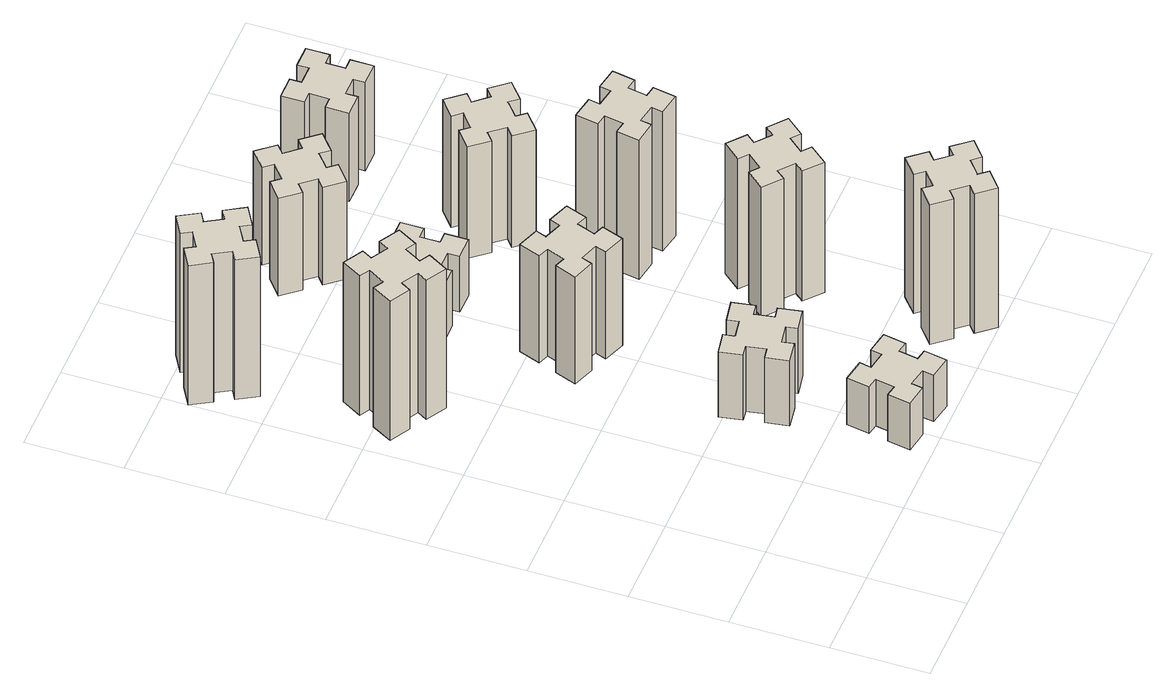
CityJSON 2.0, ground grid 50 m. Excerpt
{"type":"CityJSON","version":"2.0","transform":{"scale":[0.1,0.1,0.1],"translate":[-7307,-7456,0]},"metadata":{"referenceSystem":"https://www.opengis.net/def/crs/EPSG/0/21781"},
"CityObjects":{
"building1":{"type":"Building","attributes":{"class":"1000","function":"1000","usage":"1000","yearOfConstruction":2016,"roofType":"1000","measuredHeight":90,"storeysAboveGround":30,"storeysBelowGround":0},"geometry":[{"type":"Solid","lod":"1","boundaries":[[[[0,1,2,3,4,5,6,7,8,9,10,11,12,13,14,15,16,17,18,19]],[[17,16,20,21]],[[16,15,22,20]],[[15,14,23,22]],[[14,13,24,23]],[[13,12,25,24]],[[12,11,26,25]],[[11,10,27,26]],[[10,9,28,27]],[[9,8,29,28]],[[8,7,30,29]],[[7,6,31,30]],[[6,5,32,31]],[[5,4,33,32]],[[4,3,34,33]],[[3,2,35,34]],[[2,1,36,35]],[[1,0,37,36]],[[0,19,38,37]],[[19,18,39,38]],[[18,17,21,39]],[[24,25,26,27,28,29,30,31,32,33,34,35,36,37,38,39,21,20,22,23]]]]}]},
"building2":{"type":"Building","attributes":{"class":"1000","function":"1000","usage":"1000","yearOfConstruction":2016,"roofType":"1000","measuredHeight":30,"storeysAboveGround":30,"storeysBelowGround":0},"geometry":[{"type":"Solid","lod":"1","boundaries":[[[[40,41,42,43,44,45,46,47,48,49,50,51,52,53,54,55,56,57,58,59]],[[57,56,60,61]],[[56,55,62,60]],[[55,54,63,62]],[[54,53,64,63]],[[53,52,65,64]],[[52,51,66,65]],[[51,50,67,66]],[[50,49,68,67]],[[49,48,69,68]],[[48,47,70,69]],[[47,46,71,70]],[[46,45,72,71]],[[45,44,73,72]],[[44,43,74,73]],[[43,42,75,74]],[[42,41,76,75]],[[41,40,77,76]],[[40,59,78,77]],[[59,58,79,78]],[[58,57,61,79]],[[64,65,66,67,68,69,70,71,72,73,74,75,76,77,78,79,61,60,62,63]]]]}]},
"building3":{"type":"Building","attributes":{"class":"1000","function":"1000","usage":"1000","yearOfConstruction":2016,"roofType":"1000","measuredHeight":90,"storeysAboveGround":30,"storeysBelowGround":0},"geometry":[{"type":"Solid","lod":"1","boundaries":[[[[80,81,82,83,84,85,86,87,88,89,90,91,92,93,94,95,96,97,98,99]],[[97,96,100,101]],[[96,95,102,100]],[[95,94,103,102]],[[94,93,104,103]],[[93,92,105,104]],[[92,91,106,105]],[[91,90,107,106]],[[90,89,108,107]],[[89,88,109,108]],[[88,87,110,109]],[[87,86,111,110]],[[86,85,112,111]],[[85,84,113,112]],[[84,83,114,113]],[[83,82,115,114]],[[82,81,116,115]],[[81,80,117,116]],[[80,99,118,117]],[[99,98,119,118]],[[98,97,101,119]],[[104,105,106,107,108,109,110,111,112,113,114,115,116,117,118,119,101,100,102,103]]]]}]},
"building4":{"type":"Building","attributes":{"class":"1000","function":"1000","usage":"1000","yearOfConstruction":2016,"roofType":"1000","measuredHeight":42,"storeysAboveGround":30,"storeysBelowGround":0},"geometry":[{"type":"Solid","lod":"1","boundaries":[[[[120,121,122,123,124,125,126,127,128,129,130,131,132,133,134,135,136,137,138,139]],[[137,136,140,141]],[[136,135,142,140]],[[135,134,143,142]],[[134,133,144,143]],[[133,132,145,144]],[[132,131,146,145]],[[131,130,147,146]],[[130,129,148,147]],[[129,128,149,148]],[[128,127,150,149]],[[127,126,151,150]],[[126,125,152,151]],[[125,124,153,152]],[[124,123,154,153]],[[123,122,155,154]],[[122,121,156,155]],[[121,120,157,156]],[[120,139,158,157]],[[139,138,159,158]],[[138,137,141,159]],[[144,145,146,147,148,149,150,151,152,153,154,155,156,157,158,159,141,140,142,143]]]]}]},
"building5":{"type":"Building","attributes":{"class":"1000","function":"1000","usage":"1000","yearOfConstruction":2016,"roofType":"1000","measuredHeight":69,"storeysAboveGround":30,"storeysBelowGround":0},"geometry":[{"type":"Solid","lod":"1","boundaries":[[[[160,161,162,163,164,165,166,167,168,169,170,171,172,173,174,175,176,177,178,179]],[[177,176,180,181]],[[176,175,182,180]],[[175,174,183,182]],[[174,173,184,183]],[[173,172,185,184]],[[172,171,186,185]],[[171,170,187,186]],[[170,169,188,187]],[[169,168,189,188]],[[168,167,190,189]],[[167,166,191,190]],[[166,165,192,191]],[[165,164,193,192]],[[164,163,194,193]],[[163,162,195,194]],[[162,161,196,195]],[[161,160,197,196]],[[160,179,198,197]],[[179,178,199,198]],[[178,177,181,199]],[[184,185,186,187,188,189,190,191,192,193,194,195,196,197,198,199,181,180,182,183]]]]}]},
"building6":{"type":"Building","attributes":{"class":"1000","function":"1000","usage":"1000","yearOfConstruction":2016,"roofType":"1000","measuredHeight":36,"storeysAboveGround":30,"storeysBelowGround":0},"geometry":[{"type":"Solid","lod":"1","boundaries":[[[[200,201,202,203,204,205,206,207,208,209,210,211,212,213,214,215,216,217,218,219]],[[217,216,220,221]],[[216,215,222,220]],[[215,214,223,222]],[[214,213,224,223]],[[213,212,225,224]],[[212,211,226,225]],[[211,210,227,226]],[[210,209,228,227]],[[209,208,229,228]],[[208,207,230,229]],[[207,206,231,230]],[[206,205,232,231]],[[205,204,233,232]],[[204,203,234,233]],[[203,202,235,234]],[[202,201,236,235]],[[201,200,237,236]],[[200,219,238,237]],[[219,218,239,238]],[[218,217,221,239]],[[224,225,226,227,228,229,230,231,232,233,234,235,236,237,238,239,221,220,222,223]]]]}]},
"building7":{"type":"Building","attributes":{"class":"1000","function":"1000","usage":"1000","yearOfConstruction":2016,"roofType":"1000","measuredHeight":90,"storeysAboveGround":30,"storeysBelowGround":0},"geometry":[{"type":"Solid","lod":"1","boundaries":[[[[240,241,242,243,244,245,246,247,248,249,250,251,252,253,254,255,256,257,258,259]],[[257,256,260,261]],[[256,255,262,260]],[[255,254,263,262]],[[254,253,264,263]],[[253,252,265,264]],[[252,251,266,265]],[[251,250,267,266]],[[250,249,268,267]],[[249,248,269,268]],[[248,247,270,269]],[[247,246,271,270]],[[246,245,272,271]],[[245,244,273,272]],[[244,243,274,273]],[[243,242,275,274]],[[242,241,276,275]],[[241,240,277,276]],[[240,259,278,277]],[[259,258,279,278]],[[258,257,261,279]],[[264,265,266,267,268,269,270,271,272,273,274,275,276,277,278,279,261,260,262,263]]]]}]},
"building8":{"type":"Building","attributes":{"class":"1000","function":"1000","usage":"1000","yearOfConstruction":2016,"roofType":"1000","measuredHeight":63,"storeysAboveGround":30,"storeysBelowGround":0},"geometry":[{"type":"Solid","lod":"1","boundaries":[[[[280,281,282,283,284,285,286,287,288,289,290,291,292,293,294,295,296,297,298,299]],[[297,296,300,301]],[[296,295,302,300]],[[295,294,303,302]],[[294,293,304,303]],[[293,292,305,304]],[[292,291,306,305]],[[291,290,307,306]],[[290,289,308,307]],[[289,288,309,308]],[[288,287,310,309]],[[287,286,311,310]],[[286,285,312,311]],[[285,284,313,312]],[[284,283,314,313]],[[283,282,315,314]],[[282,281,316,315]],[[281,280,317,316]],[[280,299,318,317]],[[299,298,319,318]],[[298,297,301,319]],[[304,305,306,307,308,309,310,311,312,313,314,315,316,317,318,319,301,300,302,303]]]]}]},
"building9":{"type":"Building","attributes":{"class":"1000","function":"1000","usage":"1000","yearOfConstruction":2016,"roofType":"1000","measuredHeight":84,"storeysAboveGround":30,"storeysBelowGround":0},"geometry":[{"type":"Solid","lod":"1","boundaries":[[[[320,321,322,323,324,325,326,327,328,329,330,331,332,333,334,335,336,337,338,339]],[[337,336,340,341]],[[336,335,342,340]],[[335,334,343,342]],[[334,333,344,343]],[[333,332,345,344]],[[332,331,346,345]],[[331,330,347,346]],[[330,329,348,347]],[[329,328,349,348]],[[328,327,350,349]],[[327,326,351,350]],[[326,325,352,351]],[[325,324,353,352]],[[324,323,354,353]],[[323,322,355,354]],[[322,321,356,355]],[[321,320,357,356]],[[320,339,358,357]],[[339,338,359,358]],[[338,337,341,359]],[[344,345,346,347,348,349,350,351,352,353,354,355,356,357,358,359,341,340,342,343]]]]}]},
"building10":{"type":"Building","attributes":{"class":"1000","function":"1000","usage":"1000","yearOfConstruction":2016,"roofType":"1000","measuredHeight":90,"storeysAboveGround":30,"storeysBelowGround":0},"geometry":[{"type":"Solid","lod":"1","boundaries":[[[[360,361,362,363,364,365,366,367,368,369,370,371,372,373,374,375,376,377,378,379]],[[377,376,380,381]],[[376,375,382,380]],[[375,374,383,382]],[[374,373,384,383]],[[373,372,385,384]],[[372,371,386,385]],[[371,370,387,386]],[[370,369,388,387]],[[369,368,389,388]],[[368,367,390,389]],[[367,366,391,390]],[[366,365,392,391]],[[365,364,393,392]],[[364,363,394,393]],[[363,362,395,394]],[[362,361,396,395]],[[361,360,397,396]],[[360,379,398,397]],[[379,378,399,398]],[[378,377,381,399]],[[384,385,386,387,388,389,390,391,392,393,394,395,396,397,398,399,381,380,382,383]]]]}]},
"building11":{"type":"Building","attributes":{"class":"1000","function":"1000","usage":"1000","yearOfConstruction":2016,"roofType":"1000","measuredHeight":72,"storeysAboveGround":30,"storeysBelowGround":0},"geometry":[{"type":"Solid","lod":"1","boundaries":[[[[400,401,402,403,404,405,406,407,408,409,410,411,412,413,414,415,416,417,418,419]],[[417,416,420,421]],[[416,415,422,420]],[[415,414,423,422]],[[414,413,424,423]],[[413,412,425,424]],[[412,411,426,425]],[[411,410,427,426]],[[410,409,428,427]],[[409,408,429,428]],[[408,407,430,429]],[[407,406,431,430]],[[406,405,432,431]],[[405,404,433,432]],[[404,403,434,433]],[[403,402,435,434]],[[402,401,436,435]],[[401,400,437,436]],[[400,419,438,437]],[[419,418,439,438]],[[418,417,421,439]],[[424,425,426,427,428,429,430,431,432,433,434,435,436,437,438,439,421,420,422,423]]]]}]},
"building12":{"type":"Building","attributes":{"class":"1000","function":"1000","usage":"1000","yearOfConstruction":2016,"roofType":"1000","measuredHeight":57,"storeysAboveGround":30,"storeysBelowGround":0},"geometry":[{"type":"Solid","lod":"1","boundaries":[[[[440,441,442,443,444,445,446,447,448,449,450,451,452,453,454,455,456,457,458,459]],[[457,456,460,461]],[[456,455,462,460]],[[455,454,463,462]],[[454,453,464,463]],[[453,452,465,464]],[[452,451,466,465]],[[451,450,467,466]],[[450,449,468,467]],[[449,448,469,468]],[[448,447,470,469]],[[447,446,471,470]],[[446,445,472,471]],[[445,444,473,472]],[[444,443,474,473]],[[443,442,475,474]],[[442,441,476,475]],[[441,440,477,476]],[[440,459,478,477]],[[459,458,479,478]],[[458,457,461,479]],[[464,465,466,467,468,469,470,471,472,473,474,475,476,477,478,479,461,460,462,463]]]]}]}
},
"vertices":[
[406,2367,0],[456,2454,0],[508,2424,0],[568,2528,0],[464,2588,0],[434,2536,0],[347,2586,0],[377,2638,0],[273,2698,0],[213,2594,0],[265,2564,0],[215,2477,0],[163,2507,0],[103,2403,0],[207,2343,0],[237,2395,0],[324,2345,0],[294,2293,0],[398,2233,0],[458,2337,0],[324,2345,900],[294,2293,900],[237,2395,900],[207,2343,900],[103,2403,900],[163,2507,900],[215,2477,900],[265,2564,900],[213,2594,900],[273,2698,900],[377,2638,900],[347,2586,900],[434,2536,900],[464,2588,900],[568,2528,900],[508,2424,900],[456,2454,900],[406,2367,900],[458,2337,900],[398,2233,900],
[976,314,0],[958,215,0],[899,226,0],[878,107,0],[997,87,0],[1007,146,0],[1105,128,0],[1095,69,0],[1213,48,0],[1234,167,0],[1175,177,0],[1192,275,0],[1251,265,0],[1272,383,0],[1154,404,0],[1144,345,0],[1045,362,0],[1056,421,0],[937,442,0],[917,324,0],[1045,362,300],[1056,421,300],[1144,345,300],[1154,404,300],[1272,383,300],[1251,265,300],[1192,275,300],[1175,177,300],[1234,167,300],[1213,48,300],[1095,69,300],[1105,128,300],[1007,146,300],[997,87,300],[878,107,300],[899,226,300],[958,215,300],[976,314,300],[917,324,300],[937,442,300],
[224,3426,0],[137,3376,0],[107,3428,0],[3,3368,0],[63,3264,0],[115,3294,0],[165,3207,0],[113,3177,0],[173,3073,0],[277,3133,0],[247,3185,0],[334,3235,0],[364,3183,0],[468,3243,0],[408,3347,0],[356,3317,0],[306,3404,0],[358,3434,0],[298,3538,0],[194,3478,0],[306,3404,900],[358,3434,900],[356,3317,900],[408,3347,900],[468,3243,900],[364,3183,900],[334,3235,900],[247,3185,900],[277,3133,900],[173,3073,900],[113,3177,900],[165,3207,900],[115,3294,900],[63,3264,900],[3,3368,900],[107,3428,900],[137,3376,900],[224,3426,900],[194,3478,900],[298,3538,900],
[1005,1002,0],[907,985,0],[897,1044,0],[778,1023,0],[799,905,0],[858,915,0],[876,817,0],[817,807,0],[837,688,0],[956,709,0],[945,768,0],[1044,786,0],[1054,727,0],[1172,747,0],[1151,866,0],[1092,855,0],[1075,954,0],[1134,964,0],[1113,1082,0],[995,1061,0],[1075,954,420],[1134,964,420],[1092,855,420],[1151,866,420],[1172,747,420],[1054,727,420],[1044,786,420],[945,768,420],[956,709,420],[837,688,420],[817,807,420],[876,817,420],[858,915,420],[799,905,420],[778,1023,420],[897,1044,420],[907,985,420],[1005,1002,420],[995,1061,420],[1113,1082,420],
[1062,1741,0],[1096,1835,0],[1152,1814,0],[1193,1927,0],[1080,1968,0],[1060,1912,0],[966,1946,0],[987,2002,0],[874,2043,0],[833,1930,0],[889,1910,0],[855,1816,0],[799,1837,0],[757,1724,0],[870,1683,0],[891,1739,0],[985,1705,0],[964,1649,0],[1077,1607,0],[1118,1720,0],[985,1705,690],[964,1649,690],[891,1739,690],[870,1683,690],[757,1724,690],[799,1837,690],[855,1816,690],[889,1910,690],[833,1930,690],[874,2043,690],[987,2002,690],[966,1946,690],[1060,1912,690],[1080,1968,690],[1193,1927,690],[1152,1814,690],[1096,1835,690],[1062,1741,690],[1118,1720,690],[1077,1607,690],
[1025,2675,0],[925,2675,0],[925,2735,0],[805,2735,0],[805,2615,0],[865,2615,0],[865,2515,0],[805,2515,0],[805,2395,0],[925,2395,0],[925,2455,0],[1025,2455,0],[1025,2395,0],[1145,2395,0],[1145,2515,0],[1085,2515,0],[1085,2615,0],[1145,2615,0],[1145,2735,0],[1025,2735,0],[1085,2615,360],[1145,2615,360],[1085,2515,360],[1145,2515,360],[1145,2395,360],[1025,2395,360],[1025,2455,360],[925,2455,360],[925,2395,360],[805,2395,360],[805,2515,360],[865,2515,360],[865,2615,360],[805,2615,360],[805,2735,360],[925,2735,360],[925,2675,360],[1025,2675,360],[1025,2735,360],[1145,2735,360],
[1848,129,0],[1924,193,0],[1963,147,0],[2055,224,0],[1978,316,0],[1932,278,0],[1867,354,0],[1913,393,0],[1836,485,0],[1744,408,0],[1783,362,0],[1706,297,0],[1668,343,0],[1576,266,0],[1653,174,0],[1699,213,0],[1763,136,0],[1717,98,0],[1794,6,0],[1886,83,0],[1763,136,900],[1717,98,900],[1699,213,900],[1653,174,900],[1576,266,900],[1668,343,900],[1706,297,900],[1783,362,900],[1744,408,900],[1836,485,900],[1913,393,900],[1867,354,900],[1932,278,900],[1978,316,900],[2055,224,900],[1963,147,900],[1924,193,900],[1848,129,900],[1886,83,900],[1794,6,900],
[1192,3238,0],[1127,3314,0],[1173,3353,0],[1096,3445,0],[1004,3368,0],[1043,3322,0],[966,3257,0],[928,3303,0],[836,3226,0],[913,3134,0],[959,3173,0],[1023,3096,0],[977,3058,0],[1054,2966,0],[1146,3043,0],[1108,3089,0],[1184,3153,0],[1223,3107,0],[1315,3184,0],[1238,3276,0],[1184,3153,630],[1223,3107,630],[1108,3089,630],[1146,3043,630],[1054,2966,630],[977,3058,630],[1023,3096,630],[959,3173,630],[913,3134,630],[836,3226,630],[928,3303,630],[966,3257,630],[1043,3322,630],[1004,3368,630],[1096,3445,630],[1173,3353,630],[1127,3314,630],[1192,3238,630],[1238,3276,630],[1315,3184,630],
[1767,976,0],[1832,1053,0],[1878,1014,0],[1955,1106,0],[1863,1183,0],[1824,1137,0],[1748,1202,0],[1786,1248,0],[1694,1325,0],[1617,1233,0],[1663,1194,0],[1599,1118,0],[1553,1156,0],[1476,1064,0],[1568,987,0],[1606,1033,0],[1683,969,0],[1644,923,0],[1736,846,0],[1813,938,0],[1683,969,840],[1644,923,840],[1606,1033,840],[1568,987,840],[1476,1064,840],[1553,1156,840],[1599,1118,840],[1663,1194,840],[1617,1233,840],[1694,1325,840],[1786,1248,840],[1748,1202,840],[1824,1137,840],[1863,1183,840],[1955,1106,840],[1878,1014,840],[1832,1053,840],[1767,976,840],[1813,938,840],[1736,846,840],
[1647,1726,0],[1745,1708,0],[1735,1649,0],[1853,1628,0],[1874,1747,0],[1815,1757,0],[1832,1855,0],[1891,1845,0],[1912,1963,0],[1794,1984,0],[1784,1925,0],[1685,1942,0],[1696,2001,0],[1577,2022,0],[1557,1904,0],[1616,1894,0],[1598,1795,0],[1539,1806,0],[1518,1687,0],[1637,1667,0],[1598,1795,900],[1539,1806,900],[1616,1894,900],[1557,1904,900],[1577,2022,900],[1696,2001,900],[1685,1942,900],[1784,1925,900],[1794,1984,900],[1912,1963,900],[1891,1845,900],[1832,1855,900],[1815,1757,900],[1874,1747,900],[1853,1628,900],[1735,1649,900],[1745,1708,900],[1647,1726,900],[1637,1667,900],[1518,1687,900],
[1499,2433,0],[1563,2356,0],[1517,2318,0],[1594,2226,0],[1686,2303,0],[1648,2349,0],[1724,2413,0],[1763,2367,0],[1855,2444,0],[1778,2536,0],[1732,2498,0],[1667,2574,0],[1713,2613,0],[1636,2705,0],[1544,2628,0],[1583,2582,0],[1506,2517,0],[1468,2563,0],[1376,2486,0],[1453,2394,0],[1506,2517,720],[1468,2563,720],[1583,2582,720],[1544,2628,720],[1636,2705,720],[1713,2613,720],[1667,2574,720],[1732,2498,720],[1778,2536,720],[1855,2444,720],[1763,2367,720],[1724,2413,720],[1648,2349,720],[1686,2303,720],[1594,2226,720],[1517,2318,720],[1563,2356,720],[1499,2433,720],[1453,2394,720],[1376,2486,720],
[1665,3195,0],[1765,3195,0],[1765,3135,0],[1885,3135,0],[1885,3255,0],[1825,3255,0],[1825,3355,0],[1885,3355,0],[1885,3475,0],[1765,3475,0],[1765,3415,0],[1665,3415,0],[1665,3475,0],[1545,3475,0],[1545,3355,0],[1605,3355,0],[1605,3255,0],[1545,3255,0],[1545,3135,0],[1665,3135,0],[1605,3255,570],[1545,3255,570],[1605,3355,570],[1545,3355,570],[1545,3475,570],[1665,3475,570],[1665,3415,570],[1765,3415,570],[1765,3475,570],[1885,3475,570],[1885,3355,570],[1825,3355,570],[1825,3255,570],[1885,3255,570],[1885,3135,570],[1765,3135,570],[1765,3195,570],[1665,3195,570],[1665,3135,570],[1545,3135,570]
]}
